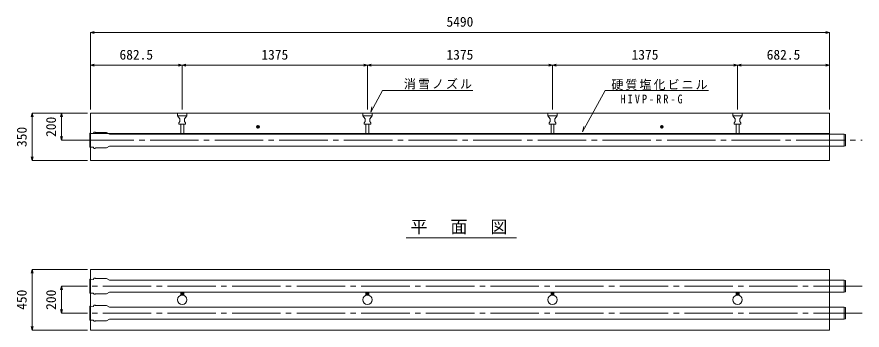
# Model space of a CAD drawing. Units: millimetres on the paper, enlarged 15 times, with parts at other scales. Extents: x -9232 to 7975, y -6572 to 1682.
# Drawn here: x -2568 to -213, y -6572 to -5701 of the extents above; entities that cross this region are included whole.
import ezdxf
from ezdxf.enums import TextEntityAlignment as Align

# ---------------------------------------------------------------- set-up
doc = ezdxf.new("R2010")
doc.units = ezdxf.units.MM
doc.header["$LTSCALE"] = 15
doc.linetypes.add('CHAIN1', pattern=[8, 5, -1, 1, -1])
doc.linetypes.add('CHAIN2', pattern=[12, 9, -1, 1, -1])
doc.layers.add('1-1_製品図', color=4, linetype='Continuous', lineweight=18)
doc.styles.add('ＭＳ ゴシック', font='')
doc.styles.get('ＭＳ ゴシック').set_extended_font_data('MS Gothic')

msp = doc.modelspace()

# ---------------------------------------------------------------- linework, layer by layer
at = {"layer": '1-1_製品図'}
for p, q in [((-2362.85, -5743.97), (-2352.71, -5741.26)), ((-2362.85, -5743.97), (-304.1, -5743.97)), ((-2362.85, -5743.97), (-2352.71, -5746.69)), ((-2362.85, -5743.97), (-2362.85, -5835.58)), ((-304.1, -5743.97), (-314.24, -5741.26)), ((-304.1, -5743.97), (-314.24, -5746.69)), ((-304.1, -5743.97), (-304.1, -5835.58)), ((-2362.85, -5835.58), (-2352.71, -5832.86)), ((-2362.85, -5835.58), (-2106.91, -5835.58)), ((-2362.85, -5835.58), (-2352.71, -5838.3)), ((-2362.85, -5835.58), (-2362.85, -5958.66)), ((-2106.91, -5835.58), (-2117.06, -5832.86)), ((-2106.91, -5835.58), (-2117.06, -5838.3)), ((-2106.91, -5835.58), (-2096.77, -5832.86)), ((-2106.91, -5835.58), (-2106.91, -5958.66)), ((-2106.91, -5835.58), (-1591.29, -5835.58)), ((-2106.91, -5835.58), (-2096.77, -5838.3)), ((-1591.29, -5835.58), (-1601.43, -5832.86)), ((-1591.29, -5835.58), (-1601.43, -5838.3)), ((-1591.29, -5835.58), (-1581.15, -5832.86)), ((-1591.29, -5835.58), (-1591.29, -5958.66)), ((-1591.29, -5835.58), (-1075.66, -5835.58)), ((-1591.29, -5835.58), (-1581.15, -5838.3)), ((-1075.66, -5835.58), (-1085.81, -5832.86)), ((-1075.66, -5835.58), (-1085.81, -5838.3)), ((-1075.66, -5835.58), (-1065.52, -5832.86)), ((-1075.66, -5835.58), (-1075.66, -5958.66)), ((-1075.66, -5835.58), (-560.04, -5835.58)), ((-1075.66, -5835.58), (-1065.52, -5838.3)), ((-560.04, -5835.58), (-570.18, -5832.86)), ((-560.04, -5835.58), (-570.18, -5838.3)), ((-560.04, -5835.58), (-549.9, -5832.86)), ((-560.04, -5835.58), (-560.04, -5958.66)), ((-560.04, -5835.58), (-304.1, -5835.58)), ((-560.04, -5835.58), (-549.9, -5838.3)), ((-304.1, -5835.58), (-314.24, -5832.86)), ((-304.1, -5835.58), (-314.24, -5838.3)), ((-304.1, -5835.58), (-304.1, -5958.66)), ((-2524.65, -5969), (-2527.37, -5979.15)), ((-2524.65, -6100.25), (-2524.65, -5969)), ((-2524.65, -5969), (-2521.93, -5979.15)), ((-2524.65, -5969), (-2371.22, -5969)), ((-2443.16, -5969), (-2445.88, -5979.15)), ((-2443.16, -6044), (-2443.16, -5969)), ((-2443.16, -5969), (-2440.44, -5979.15)), ((-2443.16, -5969), (-2371.22, -5969)), ((-2355.15, -6025.03), (-2364.73, -6024.69)), ((-2364.73, -6063.31), (-2364.73, -6024.69)), ((-2355.15, -6025.03), (-2352.18, -6021.49)), ((-2352.18, -6021.49), (-2349.55, -6021.49)), ((-2349.55, -6021.49), (-2348.43, -6022.61)), ((-2348.43, -6022.61), (-2317.85, -6022.61)), ((-2317.85, -6022.61), (-2309.7, -6027.32)), ((-2443.16, -6044), (-2445.88, -6033.86)), ((-2443.16, -6044), (-2440.44, -6033.86)), ((-2443.16, -6044), (-2371.22, -6044)), ((-263.23, -6027.32), (-2309.7, -6027.32)), ((-263.23, -6027.32), (-263.23, -6060.69)), ((-263.23, -6027.32), (-263.23, -6060.69)), ((-263.23, -6027.32), (-259.1, -6028.42)), ((-259.1, -6028.42), (-259.1, -6059.59)), ((-259.1, -6031.63), (-259.1, -6056.38)), ((-2355.15, -6062.98), (-2364.73, -6063.31)), ((-263.23, -6060.69), (-2309.7, -6060.69)), ((-263.23, -6060.69), (-259.1, -6059.59)), ((-2524.65, -6100.25), (-2527.37, -6090.11)), ((-2524.65, -6100.25), (-2521.93, -6090.11)), ((-2524.65, -6100.25), (-2371.22, -6100.25)), ((-2524.65, -6402.99), (-2527.37, -6413.13)), ((-2524.65, -6571.74), (-2524.65, -6402.99)), ((-2524.65, -6402.99), (-2521.93, -6413.13)), ((-2524.65, -6402.99), (-2371.22, -6402.99)), ((-2443.16, -6449.86), (-2445.88, -6460.01)), ((-2443.16, -6524.86), (-2443.16, -6449.86)), ((-2443.16, -6449.86), (-2440.44, -6460.01)), ((-2443.16, -6449.86), (-2371.22, -6449.86)), ((-2355.15, -6430.89), (-2364.73, -6430.55)), ((-2364.73, -6469.17), (-2364.73, -6430.55)), ((-2355.15, -6430.89), (-2352.18, -6427.34)), ((-2352.18, -6427.34), (-2349.55, -6427.34)), ((-2349.55, -6427.34), (-2348.43, -6428.47)), ((-2348.43, -6428.47), (-2317.85, -6428.47)), ((-2317.85, -6428.47), (-2309.7, -6433.18)), ((-263.23, -6433.18), (-2309.7, -6433.18)), ((-263.23, -6433.18), (-263.23, -6466.55)), ((-263.23, -6433.18), (-263.23, -6466.55)), ((-263.23, -6433.18), (-259.1, -6434.28)), ((-259.1, -6434.28), (-259.1, -6465.45)), ((-259.1, -6437.49), (-259.1, -6462.24)), ((-2355.15, -6468.84), (-2364.73, -6469.17)), ((-263.23, -6466.55), (-2309.7, -6466.55)), ((-263.23, -6466.55), (-259.1, -6465.45)), ((-2443.16, -6524.86), (-2445.88, -6514.72)), ((-2443.16, -6524.86), (-2440.44, -6514.72)), ((-2355.15, -6505.89), (-2364.73, -6505.55)), ((-2364.73, -6544.17), (-2364.73, -6505.55)), ((-2355.15, -6505.89), (-2352.18, -6502.34)), ((-2352.18, -6502.34), (-2349.55, -6502.34)), ((-2349.55, -6502.34), (-2348.43, -6503.47)), ((-2348.43, -6503.47), (-2317.85, -6503.47)), ((-2317.85, -6503.47), (-2309.7, -6508.18)), ((-263.23, -6508.18), (-2309.7, -6508.18)), ((-263.23, -6508.18), (-263.23, -6541.55)), ((-263.23, -6508.18), (-263.23, -6541.55)), ((-263.23, -6508.18), (-259.1, -6509.28)), ((-259.1, -6509.28), (-259.1, -6540.45)), ((-259.1, -6512.49), (-259.1, -6537.24)), ((-2443.16, -6524.86), (-2371.22, -6524.86)), ((-2355.15, -6543.84), (-2364.73, -6544.17)), ((-263.23, -6541.55), (-2309.7, -6541.55)), ((-263.23, -6541.55), (-259.1, -6540.45)), ((-2524.65, -6571.74), (-2527.37, -6561.6)), ((-2524.65, -6571.74), (-2521.93, -6561.6)), ((-2524.65, -6571.74), (-2371.22, -6571.74))]:
    msp.add_line(p, q, dxfattribs=at)
at = {"layer": '1-1_製品図', "color": 7}
for p, q in [((-1582.11, -5965.96), (-1549.35, -5905.67)), ((-1549.35, -5905.67), (-1297.69, -5905.67)), ((-991.65, -6020.34), (-929.35, -5905.67)), ((-929.35, -5905.67), (-640.73, -5905.67)), ((-1582.11, -5965.96), (-1578.6, -5951.38)), ((-2120.04, -5976.5), (-2113.48, -5984)), ((-2100.35, -5984), (-2093.79, -5976.5)), ((-2093.79, -5976.5), (-2093.79, -5969)), ((-1604.41, -5976.5), (-1597.85, -5984)), ((-1584.73, -5984), (-1578.16, -5976.5)), ((-1578.16, -5976.5), (-1578.16, -5969)), ((-1088.79, -5976.5), (-1082.23, -5984)), ((-1069.1, -5984), (-1062.54, -5976.5)), ((-1062.54, -5976.5), (-1062.54, -5969)), ((-573.16, -5976.5), (-566.6, -5984)), ((-553.48, -5984), (-546.91, -5976.5)), ((-546.91, -5976.5), (-546.91, -5969)), ((-2113.48, -5991.5), (-2116.29, -5995.25)), ((-2113.48, -5991.5), (-2113.48, -5984)), ((-2111.04, -6025.25), (-2111.04, -5999)), ((-2102.79, -5999), (-2102.79, -6025.25)), ((-2100.35, -5991.5), (-2100.35, -5984)), ((-2100.35, -5991.5), (-2097.54, -5995.25)), ((-2097.54, -5999), (-2097.54, -5995.25)), ((-1597.85, -5991.5), (-1600.66, -5995.25)), ((-1597.85, -5991.5), (-1597.85, -5984)), ((-1595.41, -6025.25), (-1595.41, -5999)), ((-1587.16, -5999), (-1587.16, -6025.25)), ((-1584.73, -5991.5), (-1584.73, -5984)), ((-1584.73, -5991.5), (-1581.91, -5995.25)), ((-1581.91, -5999), (-1581.91, -5995.25)), ((-1082.23, -5991.5), (-1085.04, -5995.25)), ((-1082.23, -5991.5), (-1082.23, -5984)), ((-1079.79, -6025.25), (-1079.79, -5999)), ((-1071.54, -5999), (-1071.54, -6025.25)), ((-1069.1, -5991.5), (-1069.1, -5984)), ((-1069.1, -5991.5), (-1066.29, -5995.25)), ((-1066.29, -5999), (-1066.29, -5995.25)), ((-566.6, -5991.5), (-569.41, -5995.25)), ((-566.6, -5991.5), (-566.6, -5984)), ((-564.16, -6025.25), (-564.16, -5999)), ((-555.91, -5999), (-555.91, -6025.25)), ((-553.48, -5991.5), (-553.48, -5984)), ((-553.48, -5991.5), (-550.66, -5995.25)), ((-550.66, -5999), (-550.66, -5995.25)), ((-991.65, -6020.34), (-988.14, -6005.75))]:
    msp.add_line(p, q, dxfattribs=at)
at = {"layer": '1-1_製品図', "color": 3}
for p, q in [((-2362.85, -5969), (-304.1, -5969)), ((-2362.85, -5969), (-2362.85, -6100.25)), ((-304.1, -5969), (-304.1, -6100.25)), ((-2362.85, -6025.25), (-304.1, -6025.25)), ((-2362.85, -6100.25), (-304.1, -6100.25)), ((-1483.35, -6315.65), (-1176.06, -6315.65)), ((-2362.85, -6402.99), (-2362.85, -6571.74)), ((-304.1, -6402.99), (-2362.85, -6402.99)), ((-304.1, -6402.99), (-304.1, -6571.74)), ((-304.1, -6571.74), (-2362.85, -6571.74))]:
    msp.add_line(p, q, dxfattribs=at)
at = {"layer": '1-1_製品図', "linetype": 'CHAIN1'}
for p, q in [((-1895.98, -6011.38), (-1895.98, -6001.63)), ((-770.98, -6011.38), (-770.98, -6001.63)), ((-1891.1, -6006.5), (-1900.85, -6006.5)), ((-775.85, -6006.5), (-766.1, -6006.5))]:
    msp.add_line(p, q, dxfattribs=at)
at = {"layer": '1-1_製品図', "color": 7, "linetype": 'CHAIN2'}
for p, q in [((-2376.64, -6044), (-213.27, -6044)), ((-213.27, -6449.86), (-2404.66, -6449.86)), ((-213.27, -6524.86), (-2404.66, -6524.86))]:
    msp.add_line(p, q, dxfattribs=at)
at = {"layer": '1-1_製品図', "color": 5}
for p, q in [((-2111.04, -6466.55), (-2111.04, -6474.9)), ((-2111.04, -6466.55), (-2102.79, -6466.55)), ((-2111.04, -6473.1), (-2104.49, -6466.55)), ((-2111.04, -6470.98), (-2106.61, -6466.55)), ((-2111.04, -6468.86), (-2108.74, -6466.55)), ((-2111.04, -6466.73), (-2110.86, -6466.55)), ((-2110.58, -6474.76), (-2102.79, -6466.97)), ((-2107.98, -6474.28), (-2102.79, -6469.09)), ((-2105.86, -6474.28), (-2102.79, -6471.21)), ((-2104.02, -6474.56), (-2102.79, -6473.33)), ((-2102.79, -6466.55), (-2102.79, -6474.9)), ((-1595.41, -6466.55), (-1595.41, -6474.9)), ((-1595.41, -6466.55), (-1587.16, -6466.55)), ((-1595.41, -6473.1), (-1588.87, -6466.55)), ((-1595.41, -6470.98), (-1590.99, -6466.55)), ((-1595.41, -6468.86), (-1593.11, -6466.55)), ((-1595.41, -6466.73), (-1595.23, -6466.55)), ((-1594.96, -6474.76), (-1587.16, -6466.97)), ((-1592.36, -6474.28), (-1587.16, -6469.09)), ((-1590.23, -6474.28), (-1587.16, -6471.21)), ((-1588.39, -6474.56), (-1587.16, -6473.33)), ((-1587.16, -6466.55), (-1587.16, -6474.9)), ((-1079.79, -6466.55), (-1079.79, -6474.9)), ((-1079.79, -6466.55), (-1071.54, -6466.55)), ((-1079.79, -6473.1), (-1073.24, -6466.55)), ((-1079.79, -6470.98), (-1075.36, -6466.55)), ((-1079.79, -6468.86), (-1077.49, -6466.55)), ((-1079.79, -6466.73), (-1079.61, -6466.55)), ((-1079.33, -6474.76), (-1071.54, -6466.97)), ((-1076.73, -6474.28), (-1071.54, -6469.09)), ((-1074.61, -6474.28), (-1071.54, -6471.21)), ((-1072.77, -6474.56), (-1071.54, -6473.33)), ((-1071.54, -6466.55), (-1071.54, -6474.9)), ((-564.16, -6466.55), (-564.16, -6474.9)), ((-564.16, -6466.55), (-555.91, -6466.55)), ((-564.16, -6473.1), (-557.62, -6466.55)), ((-564.16, -6470.98), (-559.74, -6466.55)), ((-564.16, -6468.86), (-561.86, -6466.55)), ((-564.16, -6466.73), (-563.98, -6466.55)), ((-563.71, -6474.76), (-555.91, -6466.97)), ((-561.11, -6474.28), (-555.91, -6469.09)), ((-558.98, -6474.28), (-555.91, -6471.21)), ((-557.14, -6474.56), (-555.91, -6473.33)), ((-555.91, -6466.55), (-555.91, -6474.9))]:
    msp.add_line(p, q, dxfattribs=at)
at = {"layer": '1-1_製品図', "color": 7}
for points in [[(-2093.79, -5976.5), (-2120.04, -5976.5), (-2120.04, -5969)], [(-1578.16, -5976.5), (-1604.41, -5976.5), (-1604.41, -5969)], [(-1062.54, -5976.5), (-1088.79, -5976.5), (-1088.79, -5969)], [(-546.91, -5976.5), (-573.16, -5976.5), (-573.16, -5969)], [(-2097.54, -5999), (-2116.29, -5999), (-2116.29, -5995.25)], [(-1581.91, -5999), (-1600.66, -5999), (-1600.66, -5995.25)], [(-1066.29, -5999), (-1085.04, -5999), (-1085.04, -5995.25)], [(-550.66, -5999), (-569.41, -5999), (-569.41, -5995.25)]]:
    msp.add_lwpolyline(points, dxfattribs=at)
at = {"layer": '1-1_製品図'}
for points in [[(-2355.15, -6062.98), (-2352.18, -6066.52), (-2349.55, -6066.52), (-2348.43, -6065.4), (-2317.85, -6065.4), (-2309.7, -6060.69)], [(-2355.15, -6468.84), (-2352.18, -6472.38), (-2349.55, -6472.38), (-2348.43, -6471.26), (-2317.85, -6471.26), (-2309.7, -6466.55)], [(-2355.15, -6543.84), (-2352.18, -6547.38), (-2349.55, -6547.38), (-2348.43, -6546.26), (-2317.85, -6546.26), (-2309.7, -6541.55)]]:
    msp.add_lwpolyline(points, dxfattribs=at)
at = {"layer": '1-1_製品図', "color": 7}
for centre, radius in [((-1895.98, -6006.5), 3.75), ((-770.98, -6006.5), 3.75), ((-1895.98, -6006.5), 3), ((-770.98, -6006.5), 3), ((-2106.91, -6487.36), 13.12), ((-1591.29, -6487.36), 13.12), ((-1075.66, -6487.36), 13.12), ((-560.04, -6487.36), 13.12)]:
    msp.add_circle(centre, radius, dxfattribs=at)
at = {"layer": '1-1_製品図', "color": 5}
for centre in [(-2106.91, -6487.36), (-1591.29, -6487.36), (-1075.66, -6487.36), (-560.04, -6487.36)]:
    msp.add_arc(centre, 13.12, 71.6823, 108.3177, dxfattribs=at)

# ---------------------------------------------------------------- texts
at = {"layer": '1-1_製品図', "style": 'ＭＳ ゴシック'}
for s, p in [('5490', (-1370.98, -5736.47)), ('682.5', (-2281.76, -5828.08)), ('1375', (-1886.6, -5828.08)), ('1375', (-1370.98, -5828.08)), ('1375', (-855.35, -5828.08)), ('682.5', (-478.95, -5828.08))]:
    msp.add_text(s, height=27.49, dxfattribs=at).set_placement(p, align=Align.BOTTOM_LEFT)
for s, p in [('200', (-2450.66, -6034.63)), ('350', (-2532.15, -6062.75)), ('450', (-2532.15, -6515.49)), ('200', (-2450.66, -6515.49))]:
    msp.add_text(s, height=27.49, rotation=90, dxfattribs=at).set_placement(p, align=Align.BOTTOM_LEFT)
at = {"layer": '1-1_製品図', "color": 7, "attachment_point": 7, "style": 'ＭＳ ゴシック'}
for s, insert, char_height in [('\\T1.17;消雪ノズル', (-1489.63, -5902.64), 24.51), ('\\T1.17;硬質塩化ビニル', (-911.61, -5904.61), 24.51), ('\\T1.4;\\W0.85;HIVP-RR-G', (-886.02, -5941.94), 24.51), ('\\T1.17;平\u3000面\u3000図', (-1471.11, -6305.8), 34.84)]:
    msp.add_mtext(s, dxfattribs=dict(at, insert=insert, char_height=char_height))

doc.saveas('drawing.dxf')
